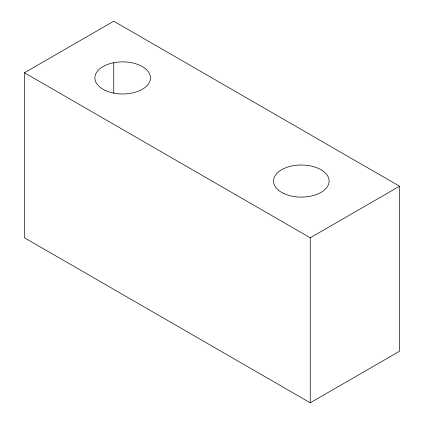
<?xml version="1.0" encoding="UTF-8"?>
<svg xmlns="http://www.w3.org/2000/svg" width="424" height="424" viewBox="0 0 424 424"><rect width="100%" height="100%" fill="white"/><g stroke="black" fill="none" stroke-linecap="round" stroke-linejoin="round"><path stroke-width="0.64" d="M24.433 72.769L113.749 21.2L399.567 186.216L399.567 351.231L310.251 402.8L24.433 237.785L24.433 72.769L310.251 237.785L399.567 186.216M310.251 237.785L310.251 402.8M113.749 62.784L113.749 93.148M105.194 90.392A27.788 16.043 0 0 0 150.128 80.433A27.788 16.043 0 0 0 112.726 62.948A27.788 16.043 0 0 0 105.194 90.392M283.831 193.529A27.788 16.043 0 0 0 328.764 183.571A27.788 16.043 0 0 0 291.357 166.081A27.788 16.043 0 0 0 283.831 193.529"/></g></svg>
